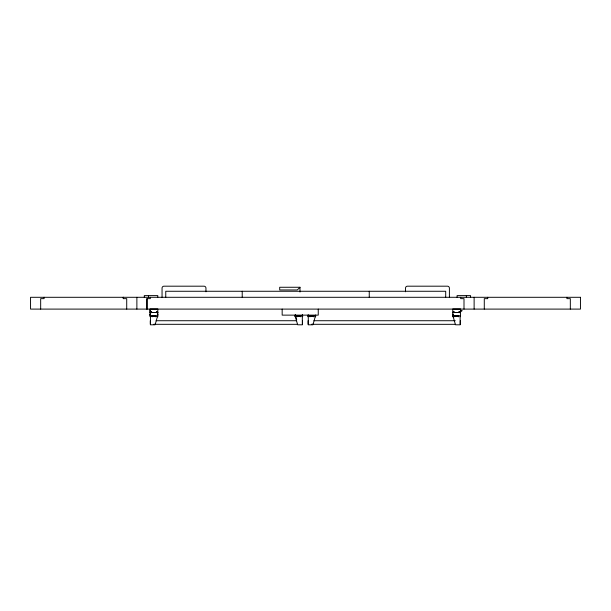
<?xml version="1.0" encoding="UTF-8"?>
<svg xmlns="http://www.w3.org/2000/svg" width="611" height="611" viewBox="0 0 611 611"><rect width="100%" height="100%" fill="white"/><g stroke="black" fill="none" stroke-linecap="round" stroke-linejoin="round"><path stroke-width="0.92" d="M460.602 311.862L462.191 310.64L460.602 310.251M157.432 316.613L155.102 324.792L150.451 324.815L150.436 314.016L150.054 314.016M315.261 316.613L312.939 324.792L308.28 324.815L308.28 315.826M299.986 287.269L297.297 289.958L279.693 289.958L279.693 287.269L299.993 287.262L299.993 292.027M157.355 311.885L156.37 311.862M150.68 311.862L151.177 311.992M151.665 311.862L151.177 312.061M156.37 312.022L157.302 312.015M453.232 311.862L454.217 311.862M458.922 311.862L459.907 311.862M150.054 312.519L157.806 312.519L150.054 312.519A16.253 5.858 0 0 1 150.688 312.465M156.859 312.534C154.957 312.649 158.784 312.511 156.859 312.618M459.411 312.534C457.502 312.649 461.336 312.511 459.411 312.618M487.708 298.642L484.286 298.642L484.286 309.097M150.054 310.197L150.054 311.877M150.68 312.022L151.665 312.038M453.232 312.022L454.217 312.038M458.922 312.022C461.465 312.007 457.975 312.03 459.411 312.061M157.417 314.275L157.806 314.275M452.782 314.275L453.171 314.275M150.054 314.39L150.436 314.39M157.417 314.657L157.806 314.657M452.782 314.657L453.171 314.657M150.054 314.993L150.436 314.993M157.417 314.993L157.806 314.993M295.342 314.993L294.953 316.727M302.323 314.993L302.705 316.727M308.265 314.993L307.883 316.727M452.782 314.993L453.171 314.993M150.054 315.856L157.806 315.856M294.953 315.856L302.705 315.856M307.883 315.856L315.635 315.856M452.782 315.856L460.534 315.856M151.986 316.215L155.866 316.215M296.893 316.215L300.765 316.215M309.823 316.215L313.695 316.215M454.721 316.215L458.601 316.215M156.095 320.729L296.495 320.729M313.924 320.729L455.279 320.729M155.034 324.242L153.651 324.304M312.863 324.242L311.488 324.304M154.957 324.311L297.45 324.334M312.786 324.311L455.279 324.334M459.411 311.992L459.854 312.015M453.729 312.534C455.646 312.641 451.85 312.519 453.729 312.618M151.177 312.534C153.094 312.641 149.298 312.519 151.177 312.618M453.156 316.613L455.485 324.792L460.136 324.815L460.136 315.826M295.327 316.613L297.649 324.792L302.308 324.815L302.308 314.902M295.793 316.567L296.725 319.897M570.33 309.097L570.33 298.642L566.916 298.642L566.916 297.297M487.708 297.297L487.662 298.642M474.121 297.297L474.121 309.097M470.577 297.297L470.577 295.609L457.089 295.609L457.089 297.297M466.369 295.609L466.369 297.297M464.001 309.097L464.001 298.642L460.679 298.642L460.679 297.297M460.534 316.727L460.534 308.975L452.782 308.975L452.782 316.727M460.32 320.722L460.32 324.281M458.601 316.666L458.601 316.101L454.721 316.101L454.721 316.666M458.387 316.773L458.387 315.559L454.897 315.559L454.897 316.773M453.156 316.139L453.156 316.811M453.041 314.283L453.041 315.704M449.406 297.297L449.406 288.117A1.94 1.94 0 0 0 447.473 286.185L407.438 286.185A1.94 1.94 0 0 0 405.505 288.117L405.505 291.791M445.702 297.297L445.702 291.264L165.757 291.264L165.757 297.297M369.25 291.264L369.25 297.297M318.247 309.097L318.247 315.131L282.167 315.131L282.167 309.097M315.635 314.993L315.635 316.727M315.261 316.139L315.261 316.811M313.695 316.666L313.695 316.101L309.823 316.101L309.823 316.666M313.519 316.773L313.519 315.559L310.029 315.559L310.029 316.773M308.143 314.993L308.143 315.704M308.097 320.722L308.097 324.281M302.445 314.993L302.445 315.704M302.491 320.722L302.491 324.281M300.765 316.666L300.765 316.101L296.893 316.101L296.893 316.666M300.559 316.773L300.559 315.559L297.068 315.559L297.068 316.773M295.327 314.902L295.327 316.811M295.212 314.993L295.212 315.704M242.216 291.264L242.216 297.297M205.953 291.791L205.953 288.117A1.94 1.94 0 0 0 204.021 286.185L163.985 286.185A1.94 1.94 0 0 0 162.052 288.117L162.052 297.297M157.806 316.727L157.806 308.975L150.054 308.975L150.054 316.727M157.791 297.297L157.791 295.609L144.295 295.609L144.295 297.297M157.546 314.283L157.546 315.704M157.417 314.016L157.432 316.811M155.866 316.666L155.866 316.101L151.986 316.101L151.986 316.666M155.69 316.773L155.69 315.559L152.2 315.559L152.2 316.773M150.321 297.297L150.321 298.642L146.946 298.642L146.946 309.097M150.306 314.283L150.306 315.704M150.268 320.722L150.268 324.281M148.511 295.609L148.511 297.297M146.999 298.642L146.999 309.097M136.879 297.297L136.879 309.097M126.714 309.097L126.714 298.642L123.292 298.642L123.292 297.297M123.338 297.297L123.338 298.642M44.084 297.297L44.084 298.642L40.67 298.642L40.67 309.097M157.172 312.465A16.253 5.858 0 0 1 157.806 312.519M453.278 312.481L452.782 312.519L460.534 312.519L453.278 312.481M580.45 297.297L30.55 297.297L30.55 309.097L580.45 309.097L580.45 297.297"/></g></svg>
